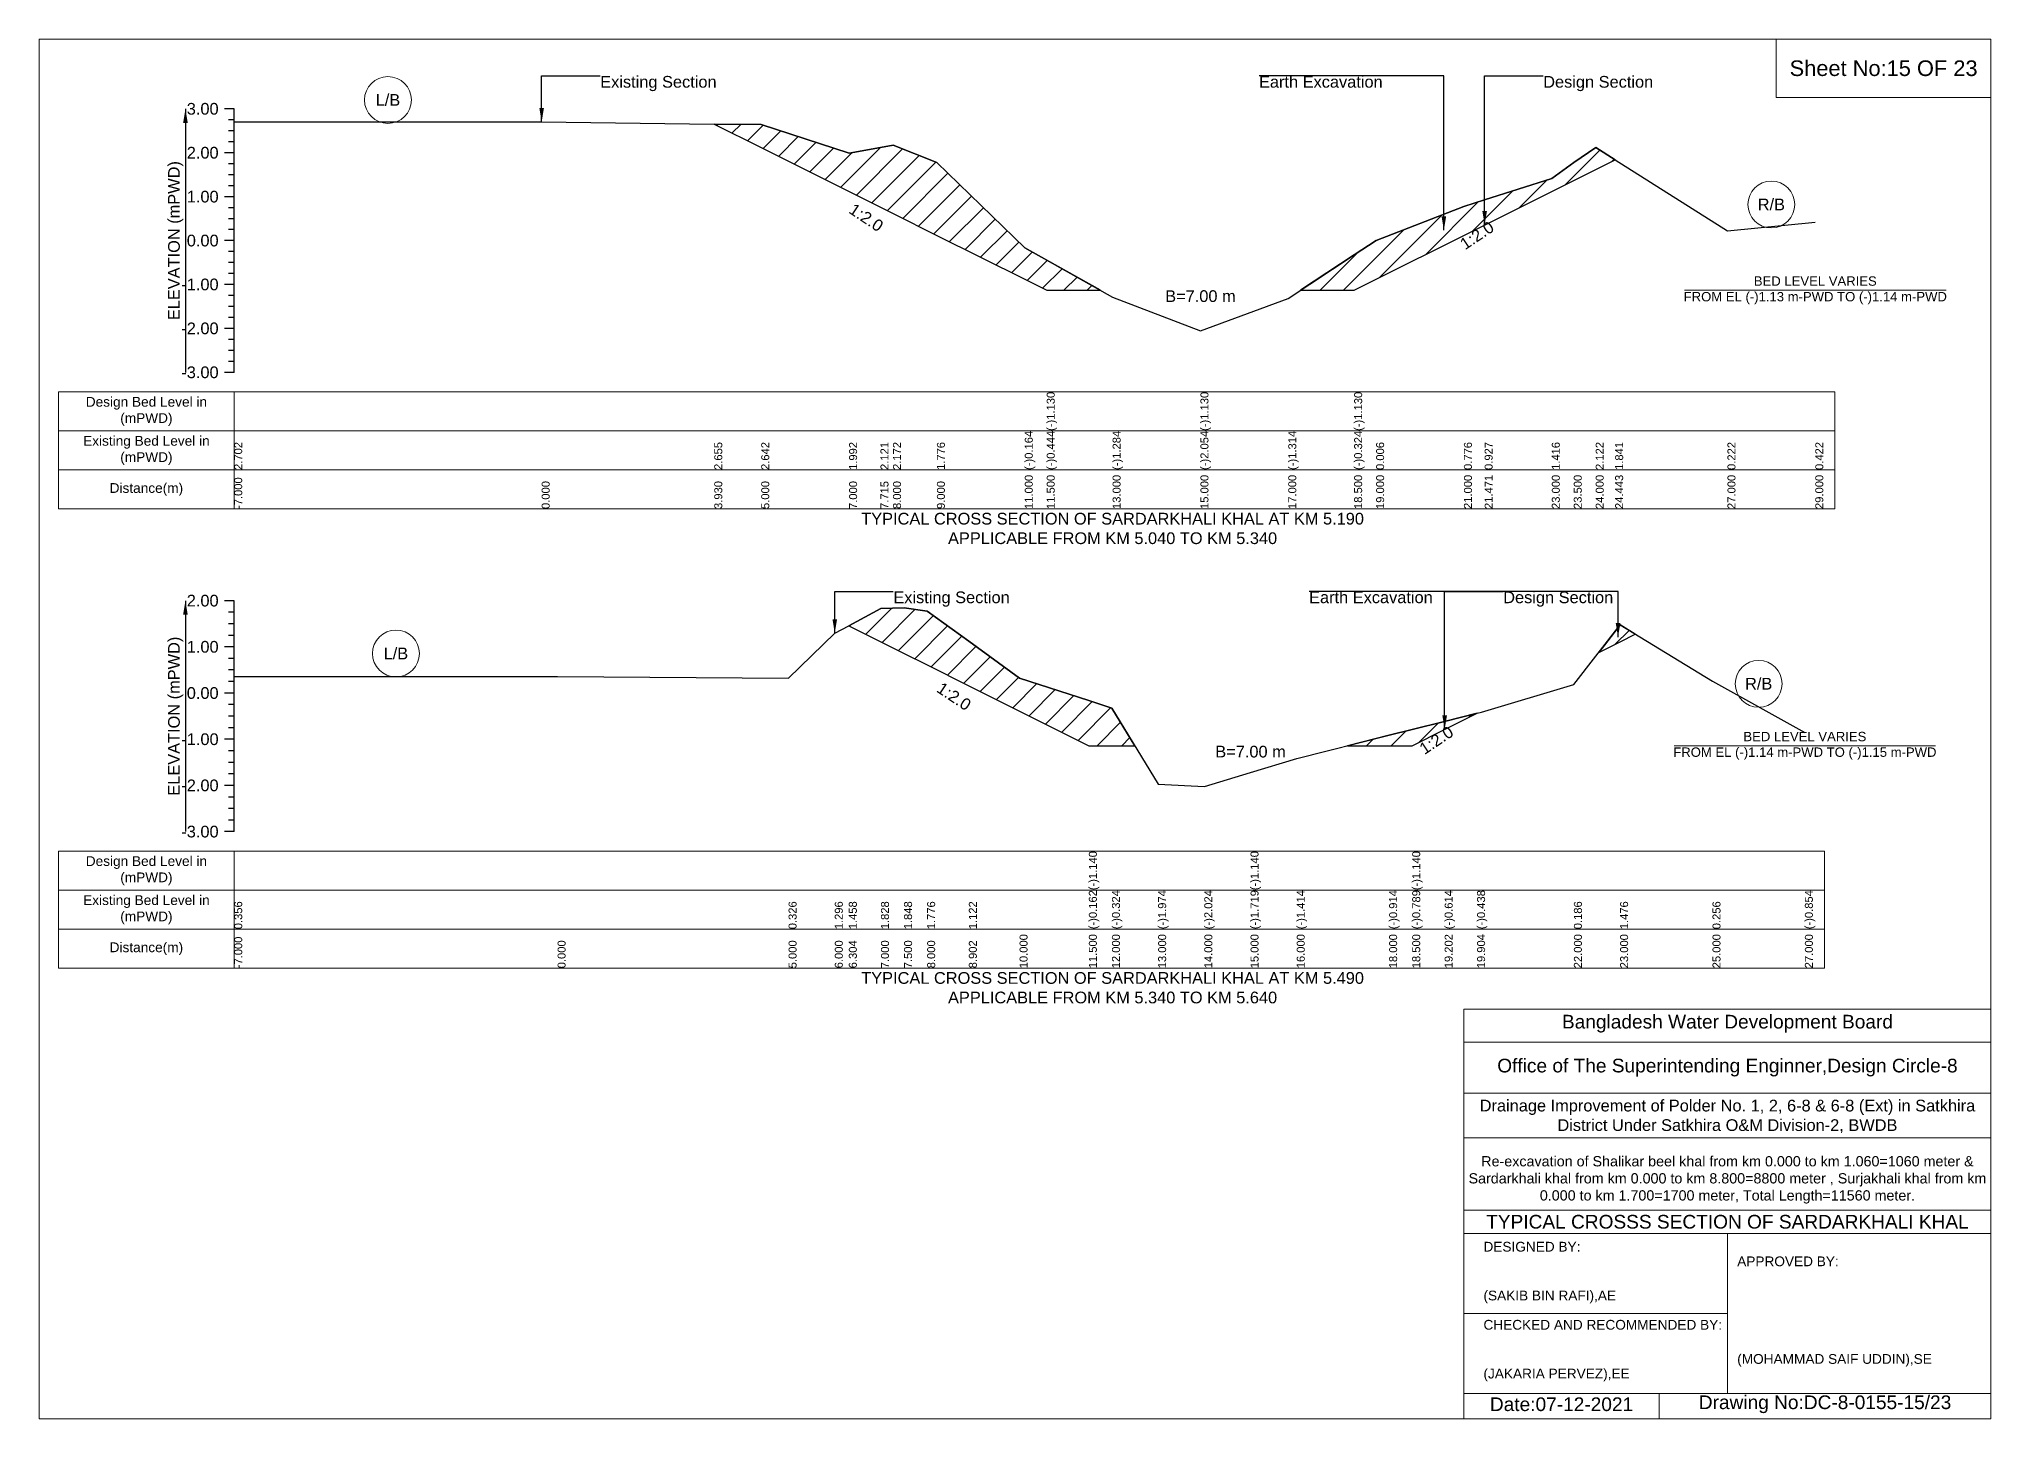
# Model space of a CAD drawing. Header units: inches. Extents: x 93000 to 506000, y -4242 to 0.
# Drawn here: x 240000 to 246000, y -4242 to 0 of the extents above; entities that cross this region are included whole.
import ezdxf

# ---------------------------------------------------------------- set-up
doc = ezdxf.new("R2010")
doc.units = ezdxf.units.IN
doc.header["$LTSCALE"] = 7
doc.header["$MEASUREMENT"] = 0
for name, color, linetype, lineweight in [('Cross section Data Border', 7, 'Continuous', 9), ('Cross Section Labels', 7, 'Continuous', 9), ('Existing_Bed_Level for Xsection', 7, 'Continuous', 25)]:
    doc.layers.add(name, color=color, linetype=linetype, lineweight=lineweight)
doc.styles.get("Standard").update_dxf_attribs({"font": 'arial.ttf'})
doc.dimstyles.get("Standard").update_dxf_attribs({"dimtxt": 0.18, "dimasz": 0.18, "dimexe": 0.18, "dimexo": 0.0625, "dimgap": 0.09, "dimtad": 0, "dimtih": 1, "dimtoh": 1, "dimdec": 4, "dimzin": 0, "dimdsep": 46, "dimtxsty": 'Standard', "dimcen": 0.09, "dimadec": 0, "dimazin": 0, "dimtfac": 1, "dimtdec": 4, "dimtofl": 0, "dimtmove": 0, "dimatfit": 3, "dimfxl": 1, "dimtolj": 1, "dimtzin": 0, "dimarcsym": 0})

msp = doc.modelspace()

# ---------------------------------------------------------------- hatches: boundary and pattern name
at = {"layer": 'Existing_Bed_Level for Xsection'}
h = msp.add_hatch(dxfattribs=at)
h.set_pattern_fill('ANSI31', color=256, scale=405, style=0)
h.paths.add_polyline_path([(242075.6, -261.3), (242220, -333.5), (242490, -468.5), (242586.5, -516.8), (242625, -536), (242760, -603.5), (243030, -738.5), (243097.5, -772.3), (243262.9, -772.3), (243097.5, -679.6), (243030, -641.9), (242760, -379.9), (242625, -326.5), (242586.5, -333.4), (242490, -350.8), (242220, -263)])
h = msp.add_hatch(dxfattribs=at)
h.set_pattern_fill('ANSI31', color=256, scale=405, style=0)
h.paths.add_polyline_path([(243877.6, -772.3), (244042.5, -772.3), (244110, -738.5), (244380, -603.5), (244443.6, -571.7), (244650, -468.5), (244717.5, -434.8), (244785, -401), (244844.8, -371.1), (244785, -333.2), (244717.5, -379.9), (244650, -428.6), (244443.6, -494.6), (244380, -515), (244110, -618.9), (244042.5, -663.5)])
h = msp.add_hatch(dxfattribs=at)
h.set_pattern_fill('ANSI31', color=256, scale=426, style=0)
h.paths.add_polyline_path([(242489.2, -1803.6), (242588, -1853), (242659, -1888.5), (242730, -1924), (242858.1, -1988), (243014, -2066), (243227, -2172.5), (243298, -2172.5), (243368.2, -2172.5), (243298, -2056.6), (243227, -2033.5), (243014, -1964.3), (242858.1, -1851.3), (242730, -1758.4), (242659, -1748.2), (242588, -1751)])
h = msp.add_hatch(dxfattribs=at)
h.set_pattern_fill('ANSI31', color=256, scale=426, style=0)
h.paths.add_polyline_path([(244794.2, -1885.9), (244860, -1853), (244906.8, -1829.6), (244860, -1801)])
h = msp.add_hatch(dxfattribs=at)
h.set_pattern_fill('ANSI31', color=256, scale=426, style=0)
h.paths.add_polyline_path([(244021.6, -2172.5), (244150, -2172.5), (244221, -2172.5), (244320.7, -2122.6), (244420.4, -2072.8), (244320.7, -2097.7), (244221, -2122.6), (244150, -2140.4)])

# ---------------------------------------------------------------- linework, layer by layer
at = {"layer": 'Cross section Data Border'}
for points in [[(240060, -1084.7), (245520, -1084.7), (245520, -1444.7), (240060, -1444.7)], [(240060, -2496.6), (245488, -2496.6), (245488, -2856.6), (240060, -2856.6)]]:
    msp.add_lwpolyline(points, close=True, dxfattribs=at)
for points in [[(240600, -1084.7), (240600, -1444.7)], [(240060, -1204.7), (245520, -1204.7)], [(240060, -1324.7), (245520, -1324.7)], [(240600, -2496.6), (240600, -2856.6)], [(240060, -2616.6), (245488, -2616.6)], [(240060, -2736.6), (245488, -2736.6)]]:
    msp.add_lwpolyline(points, dxfattribs=at)
at = {"layer": 'Cross Section Labels'}
for points in [[(240000, 0), (246000, 0), (246000, -4242), (240000, -4242)], [(245340, 0), (246000, 0), (246000, -180), (245340, -180)]]:
    msp.add_lwpolyline(points, close=True, dxfattribs=at)
for points in [[(245058.1, -772.3), (245861.9, -772.3)], [(245026.1, -2172.5), (245829.9, -2172.5)], [(244380, -4242), (244380, -2982), (246000, -2982)], [(244380, -3084), (246000, -3084)], [(244380, -3240), (246000, -3240)], [(244380, -3378), (246000, -3378)], [(244380, -3600), (246000, -3600)], [(244380, -3672), (246000, -3672)], [(245190, -3672), (245190, -4164)], [(244380, -3918), (245190, -3918)], [(244380, -4164), (246000, -4164)], [(244980, -4164), (244980, -4242)]]:
    msp.add_lwpolyline(points, dxfattribs=at)
for centre in [(241072.5, -187.4), (245325, -508.7), (241097, -1889), (245286, -1982)]:
    msp.add_circle(centre, 72, dxfattribs=at)
at = {"layer": 'Existing_Bed_Level for Xsection'}
for points in [[(240600, -214.7), (240570, -214.7)], [(240600, -1024.7), (240600, -889.7), (240600, -754.7), (240600, -619.7), (240600, -484.7), (240600, -349.7), (240600, -214.7)], [(240600, -248.5), (240582, -248.5)], [(240600, -282.2), (240582, -282.2)], [(240600, -254.9), (241545, -254.9), (242075.6, -261.3), (242220, -263), (242490, -350.8), (242586.5, -333.4), (242625, -326.5), (242760, -379.9), (243030, -641.9), (243097.5, -679.6), (243097.5, -679.6), (243300, -793.1), (243570, -897), (243570, -897), (243840, -797.1), (244042.5, -663.5), (244042.5, -663.5), (244110, -618.9), (244380, -515), (244443.6, -494.6), (244650, -428.6), (244717.5, -379.9), (244785, -333.2), (244844.8, -371.1), (245190, -589.7), (245460, -562.7)], [(240600, -349.7), (240570, -349.7)], [(240600, -316), (240582, -316)], [(240600, -383.5), (240582, -383.5)], [(240600, -417.2), (240582, -417.2)], [(240600, -451), (240582, -451)], [(240600, -484.7), (240570, -484.7)], [(240600, -518.5), (240582, -518.5)], [(240600, -552.2), (240582, -552.2)], [(240600, -586), (240582, -586)], [(240600, -619.7), (240570, -619.7)], [(240600, -653.5), (240582, -653.5)], [(240600, -687.2), (240582, -687.2)], [(240600, -754.7), (240570, -754.7)], [(240600, -721), (240582, -721)], [(240600, -788.5), (240582, -788.5)], [(240600, -822.2), (240582, -822.2)], [(240600, -889.7), (240570, -889.7)], [(240600, -856), (240582, -856)], [(240600, -923.5), (240582, -923.5)], [(240600, -957.2), (240582, -957.2)], [(240600, -991), (240582, -991)], [(240600, -1024.7), (240570, -1024.7)], [(240600, -1726.6), (240570, -1726.6)], [(240600, -2436.6), (240600, -2294.6), (240600, -2152.6), (240600, -2010.6), (240600, -1868.6), (240600, -1726.6)], [(240600, -1762.1), (240582, -1762.1)], [(240600, -1797.6), (240582, -1797.6)], [(240600, -1960), (241594, -1960), (242304, -1964.3), (242446, -1826.6), (242489.2, -1803.6), (242588, -1751), (242659, -1748.2), (242730, -1758.4), (242858.1, -1851.3), (243014, -1964.3), (243227, -2033.5), (243227, -2033.5), (243298, -2056.6), (243440, -2290.9), (243582, -2298), (243724, -2254.7), (243724, -2254.7), (243866, -2211.4), (244150, -2140.4), (244221, -2122.6), (244221, -2122.6), (244320.7, -2097.7), (244420.4, -2072.8), (244434, -2069.4), (244718, -1984.2), (244860, -1801), (245144, -1974.2), (245428, -2131.9)], [(240600, -1833.1), (240582, -1833.1)], [(240600, -1868.6), (240570, -1868.6)], [(240600, -1904.1), (240582, -1904.1)], [(240600, -1939.6), (240582, -1939.6)], [(240600, -1975.1), (240582, -1975.1)], [(240600, -2010.6), (240570, -2010.6)], [(240600, -2046.1), (240582, -2046.1)], [(240600, -2081.6), (240582, -2081.6)], [(240600, -2152.6), (240570, -2152.6)], [(240600, -2117.1), (240582, -2117.1)], [(240600, -2188.1), (240582, -2188.1)], [(240600, -2223.6), (240582, -2223.6)], [(240600, -2259.1), (240582, -2259.1)], [(240600, -2294.6), (240570, -2294.6)], [(240600, -2330.1), (240582, -2330.1)], [(240600, -2365.6), (240582, -2365.6)], [(240600, -2436.6), (240570, -2436.6)], [(240600, -2401.1), (240582, -2401.1)]]:
    msp.add_lwpolyline(points, dxfattribs=at)
for points in [[(242075.6, -261.3), (242075.6, -261.3), (242220, -333.5), (242490, -468.5), (242586.5, -516.8), (242625, -536), (242760, -603.5), (243030, -738.5), (243097.5, -772.3), (243097.5, -772.3), (243262.9, -772.3), (243097.5, -679.6), (243097.5, -679.6), (243030, -641.9), (242760, -379.9), (242625, -326.5), (242586.5, -333.4), (242490, -350.8), (242220, -263), (242075.6, -261.3)], [(243877.6, -772.3), (244042.5, -772.3), (244042.5, -772.3), (244110, -738.5), (244380, -603.5), (244443.6, -571.7), (244650, -468.5), (244717.5, -434.8), (244785, -401), (244844.8, -371.1), (244844.8, -371.1), (244844.8, -371.1), (244785, -333.2), (244717.5, -379.9), (244650, -428.6), (244443.6, -494.6), (244380, -515), (244110, -618.9), (244042.5, -663.5), (244042.5, -663.5)], [(242489.2, -1803.6), (242489.2, -1803.6), (242588, -1853), (242659, -1888.5), (242730, -1924), (242858.1, -1988), (243014, -2066), (243227, -2172.5), (243227, -2172.5), (243298, -2172.5), (243368.2, -2172.5), (243298, -2056.6), (243227, -2033.5), (243227, -2033.5), (243014, -1964.3), (242858.1, -1851.3), (242730, -1758.4), (242659, -1748.2), (242588, -1751), (242489.2, -1803.6)], [(244794.2, -1885.9), (244860, -1853), (244906.8, -1829.6), (244860, -1801)], [(244021.6, -2172.5), (244150, -2172.5), (244221, -2172.5), (244221, -2172.5), (244320.7, -2122.6), (244420.4, -2072.8), (244320.7, -2097.7), (244221, -2122.6), (244221, -2122.6), (244150, -2140.4)]]:
    msp.add_lwpolyline(points, close=True, dxfattribs=at)

# ---------------------------------------------------------------- texts
at = {"layer": 'Cross section Data Border', "char_height": 30, "width": 480, "attachment_point": 5}
for s, insert in [('Design Bed Level in (mPWD)', (240330, -1144.7)), ('Existing Bed Level in (mPWD)', (240330, -1264.7)), ('Distance(m)', (240330, -1384.7)), ('Design Bed Level in (mPWD)', (240330, -2556.6)), ('Existing Bed Level in (mPWD)', (240330, -2676.6)), ('Distance(m)', (240330, -2796.6))]:
    msp.add_mtext(s, dxfattribs=dict(at, insert=insert))
at = {"layer": 'Cross Section Labels'}
for s, insert, char_height, attachment_point in [('Existing Section', (241725, -113.5), 36, 1), ('Earth Excavation', (243750, -113.5), 36, 1), ('Design Section', (244623.6, -113.5), 36, 1), ('Sheet No:15 OF 23', (245670, -90), 48, 5), ('L/B', (241072.5, -187.4), 36, 5), ('R/B', (245325, -508.7), 36, 5), ('B=7.00 m', (243570, -772.3), 36, 2), ('BED LEVEL VARIES ^JFROM EL (-)1.13 m-PWD TO (-)1.14 m-PWD', (245460, -772.3), 28.8, 5), ('TYPICAL CROSS SECTION OF SARDARKHALI KHAL AT KM 5.190^JAPPLICABLE FROM KM 5.040 TO KM 5.340', (243300, -1504.7), 36, 5), ('Existing Section', (242626, -1698.2), 36, 1), ('Earth Excavation', (243904, -1698.2), 36, 1), ('Design Section', (244500.7, -1698.2), 36, 1), ('L/B', (241097, -1889), 36, 5), ('R/B', (245286, -1982), 36, 5), ('BED LEVEL VARIES ^JFROM EL (-)1.14 m-PWD TO (-)1.15 m-PWD', (245428, -2172.5), 28.8, 5), ('B=7.00 m', (243724, -2172.5), 36, 2), ('TYPICAL CROSS SECTION OF SARDARKHALI KHAL AT KM 5.490^JAPPLICABLE FROM KM 5.340 TO KM 5.640', (243300, -2916.6), 36, 5), ('Bangladesh Water Development Board', (245190, -3027), 42, 5), ('Office of The Superintending Enginner,Design Circle-8', (245190, -3162), 42, 5)]:
    msp.add_mtext(s, dxfattribs=dict(at, insert=insert, char_height=char_height, attachment_point=attachment_point))
at = {"layer": 'Cross Section Labels', "char_height": 36, "attachment_point": 2}
for insert, rotation in [((242552.8, -533.7), 326.30993), ((244409.9, -588.6), 33.69007), ((242822.6, -2005.8), 326.30993), ((244285.2, -2140.4), 33.69007)]:
    msp.add_mtext('1:2.0', dxfattribs=dict(at, insert=insert, rotation=rotation))
at = {"layer": 'Cross Section Labels'}
for s, insert, char_height, width, attachment_point in [('Drainage Improvement of Polder No. 1, 2, 6-8 & 6-8 (Ext) in Satkhira District Under Satkhira O&M Division-2, BWDB', (245190, -3312), 36, 1680, 5), ('Re-excavation of Shalikar beel khal from km 0.000 to km 1.060=1060 meter & Sardarkhali khal from km 0.000 to km 8.800=8800 meter , Surjakhali khal from km 0.000 to km 1.700=1700 meter, Total Length=11560 meter.', (245190, -3507), 31.4683, 1620, 5), ('TYPICAL CROSSS SECTION OF SARDARKHALI KHAL', (245190, -3636), 42, 1680, 5), ('DESIGNED BY:^J^J^J(SAKIB BIN RAFI),AE', (244440, -3792), 30, 840, 4), ('APPROVED BY:^J^J^J^J^J^J(MOHAMMAD SAIF UDDIN),SE', (245220, -3912), 30, 840, 4), ('CHECKED AND RECOMMENDED BY:^J^J^J(JAKARIA PERVEZ),EE', (244440, -4032), 30, 840, 4), ('Date:07-12-2021', (244680, -4197), 42, 840, 5), ('Drawing No:DC-8-0155-15/23', (245490, -4197), 42, 1320, 5)]:
    msp.add_mtext(s, dxfattribs=dict(at, insert=insert, char_height=char_height, width=width, attachment_point=attachment_point))
at = {"layer": 'Existing_Bed_Level for Xsection', "char_height": 36, "attachment_point": 6}
for s, insert in [('3.00', (240552, -214.7)), ('2.00', (240552, -349.7)), ('1.00', (240552, -484.7)), ('0.00', (240552, -619.7)), ('-1.00', (240552, -754.7)), ('-2.00', (240552, -889.7)), ('-3.00', (240552, -1024.7)), ('2.00', (240552, -1726.6)), ('1.00', (240552, -1868.6)), ('0.00', (240552, -2010.6)), ('-1.00', (240552, -2152.6)), ('-2.00', (240552, -2294.6)), ('-3.00', (240552, -2436.6))]:
    msp.add_mtext(s, dxfattribs=dict(at, insert=insert))
at = {"layer": 'Existing_Bed_Level for Xsection', "rotation": 90}
for s, insert, char_height, attachment_point in [('ELEVATION (mPWD)', (240420, -619.7), 36, 5), ('(-)1.130', (243097.5, -1204.7), 24.6, 1), ('(-)1.130', (243570, -1204.7), 24.6, 1), ('(-)1.130', (244042.5, -1204.7), 24.6, 1), ('2.702', (240600, -1324.7), 24.6, 1), ('2.655', (242075.6, -1324.7), 24.6, 1), ('2.642', (242220, -1324.7), 24.6, 1), ('1.992', (242490, -1324.7), 24.6, 1), ('2.121', (242586.5, -1324.7), 24.6, 1), ('2.172', (242625, -1324.7), 24.6, 1), ('1.776', (242760, -1324.7), 24.6, 1), ('(-)0.164', (243030, -1324.7), 24.6, 1), ('(-)0.444', (243097.5, -1324.7), 24.6, 1), ('(-)1.284', (243300, -1324.7), 24.6, 1), ('(-)2.054', (243570, -1324.7), 24.6, 1), ('(-)1.314', (243840, -1324.7), 24.6, 1), ('(-)0.324', (244042.5, -1324.7), 24.6, 1), ('0.006', (244110, -1324.7), 24.6, 1), ('0.776', (244380, -1324.7), 24.6, 1), ('0.927', (244443.6, -1324.7), 24.6, 1), ('1.416', (244650, -1324.7), 24.6, 1), ('2.122', (244785, -1324.7), 24.6, 1), ('1.841', (244844.8, -1324.7), 24.6, 1), ('0.222', (245190, -1324.7), 24.6, 1), ('0.422', (245460, -1324.7), 24.6, 1), ('-7.000', (240600, -1444.7), 24.6, 1), ('0.000', (241545, -1444.7), 24.6, 1), ('3.930', (242075.6, -1444.7), 24.6, 1), ('5.000', (242220, -1444.7), 24.6, 1), ('7.000', (242490, -1444.7), 24.6, 1), ('7.715', (242586.5, -1444.7), 24.6, 1), ('8.000', (242625, -1444.7), 24.6, 1), ('9.000', (242760, -1444.7), 24.6, 1), ('11.000', (243030, -1444.7), 24.6, 1), ('11.500', (243097.5, -1444.7), 24.6, 1), ('13.000', (243300, -1444.7), 24.6, 1), ('15.000', (243570, -1444.7), 24.6, 1), ('17.000', (243840, -1444.7), 24.6, 1), ('18.500', (244042.5, -1444.7), 24.6, 1), ('19.000', (244110, -1444.7), 24.6, 1), ('21.000', (244380, -1444.7), 24.6, 1), ('21.471', (244443.6, -1444.7), 24.6, 1), ('23.000', (244650, -1444.7), 24.6, 1), ('23.500', (244717.5, -1444.7), 24.6, 1), ('24.000', (244785, -1444.7), 24.6, 1), ('24.443', (244844.8, -1444.7), 24.6, 1), ('27.000', (245190, -1444.7), 24.6, 1), ('29.000', (245460, -1444.7), 24.6, 1), ('ELEVATION (mPWD)', (240420, -2081.6), 36, 5), ('(-)1.140', (243227, -2616.6), 24.6, 1), ('(-)1.140', (243724, -2616.6), 24.6, 1), ('(-)1.140', (244221, -2616.6), 24.6, 1), ('(-)0.162', (243227, -2736.6), 24.6, 1), ('(-)0.324', (243298, -2736.6), 24.6, 1), ('(-)1.974', (243440, -2736.6), 24.6, 1), ('(-)2.024', (243582, -2736.6), 24.6, 1), ('(-)1.719', (243724, -2736.6), 24.6, 1), ('(-)1.414', (243866, -2736.6), 24.6, 1), ('(-)0.914', (244150, -2736.6), 24.6, 1), ('(-)0.789', (244221, -2736.6), 24.6, 1), ('(-)0.614', (244320.7, -2736.6), 24.6, 1), ('(-)0.438', (244420.4, -2736.6), 24.6, 1), ('(-)0.854', (245428, -2736.6), 24.6, 1), ('0.356', (240600, -2736.6), 24.6, 1), ('0.326', (242304, -2736.6), 24.6, 1), ('1.296', (242446, -2736.6), 24.6, 1), ('1.458', (242489.2, -2736.6), 24.6, 1), ('1.828', (242588, -2736.6), 24.6, 1), ('1.848', (242659, -2736.6), 24.6, 1), ('1.776', (242730, -2736.6), 24.6, 1), ('1.122', (242858.1, -2736.6), 24.6, 1), ('0.186', (244718, -2736.6), 24.6, 1), ('1.476', (244860, -2736.6), 24.6, 1), ('0.256', (245144, -2736.6), 24.6, 1), ('10.000', (243014, -2856.6), 24.6, 1), ('11.500', (243227, -2856.6), 24.6, 1), ('12.000', (243298, -2856.6), 24.6, 1), ('13.000', (243440, -2856.6), 24.6, 1), ('14.000', (243582, -2856.6), 24.6, 1), ('15.000', (243724, -2856.6), 24.6, 1), ('16.000', (243866, -2856.6), 24.6, 1), ('18.000', (244150, -2856.6), 24.6, 1), ('18.500', (244221, -2856.6), 24.6, 1), ('19.202', (244320.7, -2856.6), 24.6, 1), ('19.904', (244420.4, -2856.6), 24.6, 1), ('22.000', (244718, -2856.6), 24.6, 1), ('23.000', (244860, -2856.6), 24.6, 1), ('25.000', (245144, -2856.6), 24.6, 1), ('27.000', (245428, -2856.6), 24.6, 1), ('-7.000', (240600, -2856.6), 24.6, 1), ('0.000', (241594, -2856.6), 24.6, 1), ('5.000', (242304, -2856.6), 24.6, 1), ('6.000', (242446, -2856.6), 24.6, 1), ('6.304', (242489.2, -2856.6), 24.6, 1), ('7.000', (242588, -2856.6), 24.6, 1), ('7.500', (242659, -2856.6), 24.6, 1), ('8.000', (242730, -2856.6), 24.6, 1), ('8.902', (242858.1, -2856.6), 24.6, 1)]:
    msp.add_mtext(s, dxfattribs=dict(at, insert=insert, char_height=char_height, attachment_point=attachment_point))

# ---------------------------------------------------------------- leaders
at = {"layer": 'Cross Section Labels', "annotation_type": 0, "has_hookline": 1}
for points, hookline_direction, text_width in [([(241545, -254.9), (241545, -113.5), (241724.9, -113.5)], 0, 350.4), ([(244318.3, -588), (244318.3, -113.5), (243750.1, -113.5)], 1, 372.7), ([(244443.6, -571.7), (244443.6, -113.5), (244623.6, -113.5)], 0, 330.9), ([(242446, -1826.6), (242446, -1698.2), (242625.9, -1698.2)], 0, 350.4), ([(244853.7, -1838.8), (244853.7, -1698.2), (243904.1, -1698.2)], 1, 372.7), ([(244320.7, -2122.6), (244320.7, -1698.2), (244500.6, -1698.2)], 0, 330.9)]:
    msp.add_leader(points, dimstyle='Standard', override={"dimasz": 43.2}, dxfattribs=dict(at, hookline_direction=hookline_direction, text_width=text_width))
at = {"layer": 'Existing_Bed_Level for Xsection'}
for points in [[(240450, -214.7), (240450, -1024.7)], [(240450, -1726.6), (240450, -2436.6)]]:
    msp.add_leader(points, dimstyle='Standard', override={"dimasz": 43.2}, dxfattribs=at)

doc.saveas('drawing.dxf')
